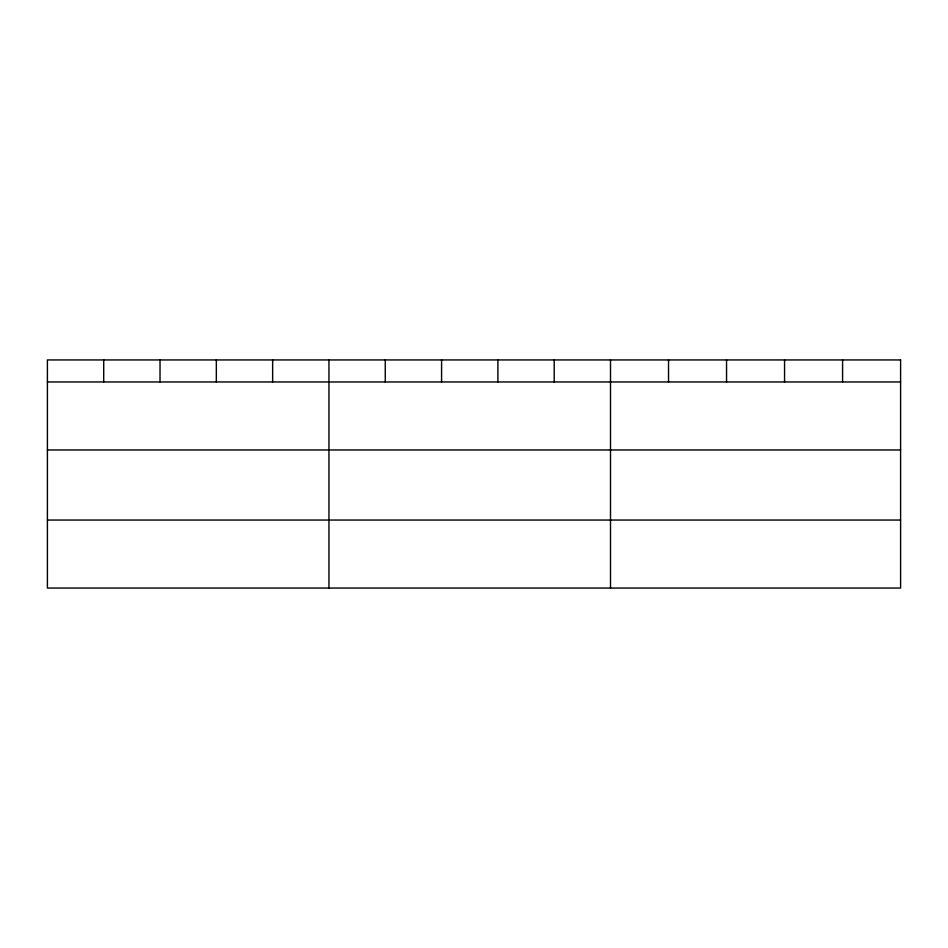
<?xml version="1.0" encoding="UTF-8"?>
<svg xmlns="http://www.w3.org/2000/svg" width="948" height="948" viewBox="0 0 948 948"><rect width="100%" height="100%" fill="white"/><g stroke="black" fill="none" stroke-linecap="round" stroke-linejoin="round"><path stroke-width="1.42" d="M47.4 381.961L900.6 381.961M47.4 449.968L900.6 449.968M47.4 520.049L900.6 520.049M842.582 359.944L842.582 381.961M784.565 359.944L784.565 381.961M726.547 359.944L726.547 381.961M668.53 359.944L668.53 381.961M610.512 359.944L610.512 588.056M554.201 359.944L554.201 381.961M497.89 359.944L497.89 381.961M441.578 359.944L441.578 381.961M385.267 359.944L385.267 381.961M328.956 359.944L328.956 588.056M272.645 359.944L272.645 381.961M216.334 359.944L216.334 381.961M160.022 359.944L160.022 381.961M103.711 359.944L103.711 381.961M900.6 359.944L47.4 359.944L47.4 588.056L900.6 588.056L900.6 359.944"/></g></svg>
